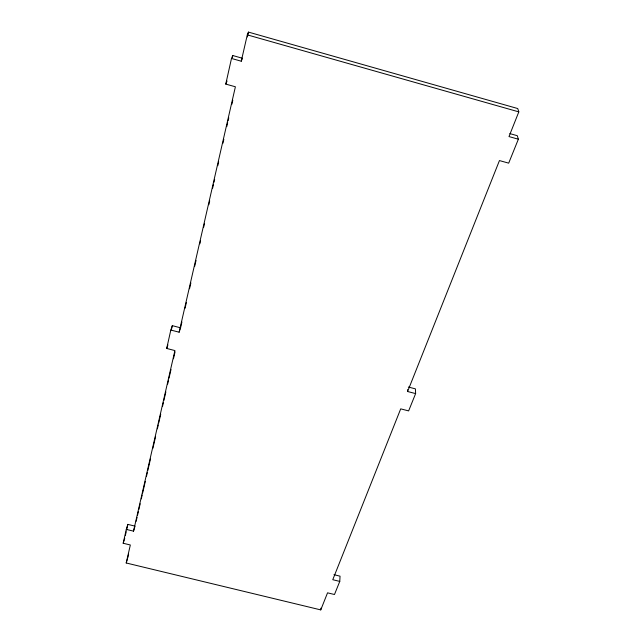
<?xml version="1.0" encoding="UTF-8"?>
<svg xmlns="http://www.w3.org/2000/svg" width="642" height="642" viewBox="0 0 642 642"><rect width="100%" height="100%" fill="white"/><g stroke="black" fill="none" stroke-linecap="round" stroke-linejoin="round"><path stroke-width="0.96" d="M126.281 529.393L133.512 531.151L135.037 526.143L127.854 524.386L126.281 529.393L123.184 543.252L130.334 544.994L126.209 562.986L320.759 609.9L327.548 592.831L334.482 594.508L339.77 581.411L340.043 576.179L333.952 574.694M320.759 609.9L320.888 608.143M133.512 531.151L174.913 350.572L166.703 348.454L170.82 330.044L172.321 325.663L180.571 327.813L181.919 321.947M170.82 330.044L179.126 332.195L235.397 86.782L225.767 84.094L231.489 58.454L232.765 55.533L242.451 58.261L241.264 61.207L231.489 58.454M125.375 535.452L126.201 531.769M126.618 529.923L127.854 524.386M171.454 329.523L172.321 325.663M232.348 57.419L232.765 55.533M241.264 61.207L247.298 34.869L248.462 32.1L517.733 108.546L518.816 111.885L508.994 136.577L518.359 139.21L508.689 163.148L499.452 160.572L407.606 391.516L415.623 393.594L408.633 410.904L400.712 408.858L332.765 579.71L339.77 581.411M127.742 557.906L128.617 554.126M136.152 521.272L137.051 517.38M137.492 515.438L138.391 511.546M138.833 509.596L140.181 503.761M141.296 498.89L142.187 494.998M142.636 493.056L145.317 481.38M146.432 476.508L147.323 472.616M147.772 470.674L150.453 458.998M152.908 448.293L155.589 436.616M157.378 428.824L158.269 424.932M158.718 422.99L160.733 414.234M162.514 406.442L163.413 402.55M163.854 400.608L165.869 391.853M167.658 384.06L168.549 380.168M168.998 378.226L171.005 369.471M173.468 358.766L175.025 351.952M185.056 308.28L186.397 302.422M189.542 288.748L190.883 282.889M194.695 266.286L196.043 260.427M199.855 243.824L200.521 240.894M203.666 227.228L204.557 223.32M208.819 204.766L209.717 200.858M212.63 188.162L213.529 184.254M213.979 182.304L214.653 179.375M217.79 165.7L218.681 161.792M222.943 143.238L223.841 139.338M226.754 126.643L227.653 122.734M228.103 120.776L228.777 117.847M231.914 104.181L232.805 100.272M247.347 36.947L248.462 32.1M126.209 562.986L127.493 558.757M123.184 543.252L124.757 538.221M179.126 332.195L180.571 327.813M166.703 348.454L167.915 344.898M225.767 84.094L227.067 80.996M408.344 387.03L415.422 388.867L415.623 393.594M509.86 133.608L517.292 135.703L518.359 139.21M247.298 34.869L518.816 111.885M407.55 389.63L407.606 391.516"/></g></svg>
